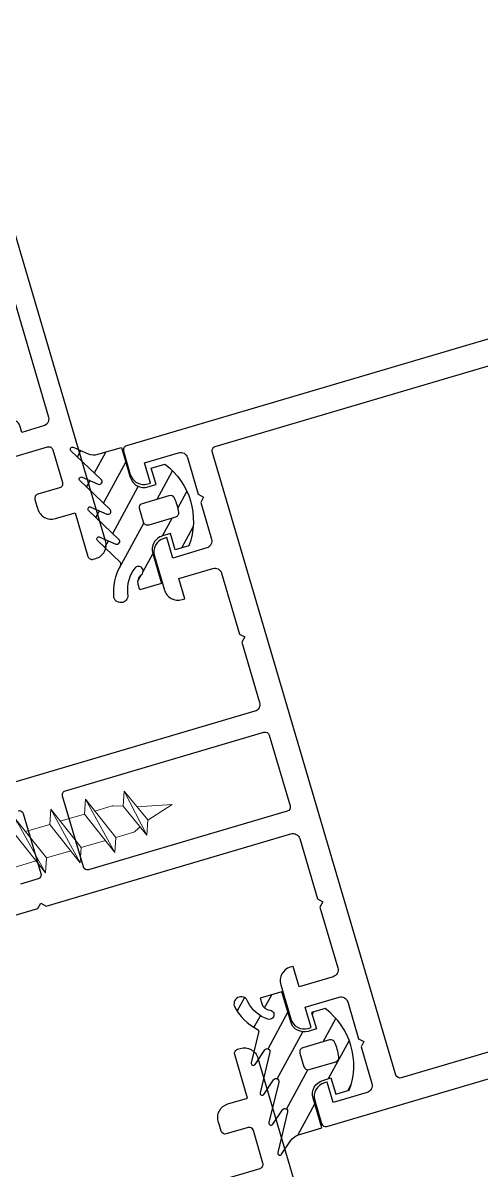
# Model space of a CAD drawing. Header units: millimetres. Extents: x 62878 to 70819, y -67946 to -61850.
# Drawn here: x 64366.95 to 64370.18, y -66255.26 to -66247.17 of the extents above; entities that cross this region are included whole.
import ezdxf

# ---------------------------------------------------------------- set-up
doc = ezdxf.new("R2010")
doc.units = ezdxf.units.MM
doc.layers.add('DOGRAMA', color=171, linetype='Continuous', lineweight=0)
pattern_1 = [(61.42665841833924, (64407.10386837934, -66355.78422758801), (0.1394151397588898, -0.07592747398675415), [])]

# ---------------------------------------------------------------- blocks, each defined once
blk = doc.blocks.new('a2we')
at = {"lineweight": 5, "ltscale": 0.5}
for p, q in [((-196.0144480926461, -415.2868589025547), (-196.5925912144022, -417.2488821181558)), ((-196.0144480926461, -415.2868589025547), (-195.4639709594615, -417.7110762494052)), ((-197.5747968978259, -417.6063757508618), (-196.5747276986959, -417.2423803302317)), ((-194.1582851917165, -418.2620245979042), (-197.5747968978259, -417.6063757508618)), ((-195.1583543907882, -418.6260200186506), (-197.5747968978259, -417.6063757508618)), ((-196.8896500078097, -417.895480952812), (-197.0961171580722, -418.3448917148726)), ((-196.5747276986959, -417.2423803302317), (-194.1582851917165, -418.2620245979042)), ((-197.1143788935161, -419.7428166739272), (-197.1143788935161, -418.4283854465556)), ((-194.1582851917165, -418.2620245979042), (-195.1583543907882, -418.6260200186506)), ((-195.1583543907882, -418.6260200186506), (-194.9264251741961, -419.2953524503964)), ((-194.9154016761394, -420.634479622855), (-194.9154016761394, -419.3608343693425)), ((-198.1144480926461, -420.1068120946153), (-197.1143788935161, -419.7428166739268)), ((-194.9154016761721, -421.4039929561312), (-198.1144480926461, -420.1068120946153)), ((-193.9153324771005, -421.0399975355008), (-198.1144480926461, -420.1068120946153)), ((-197.1143788935161, -419.7428166739268), (-193.9153324771005, -421.0399975355008)), ((-197.1143788935161, -419.7428166739268), (-193.9153324771005, -421.0399975355008)), ((-197.1143788935161, -422.2969096404012), (-197.1143788935162, -420.512330007273)), ((-193.9153324771005, -421.0399975355008), (-194.9154016761721, -421.4039929561312)), ((-194.9154016761721, -423.1885725893157), (-194.9154016761721, -421.4039929561312)), ((-198.1144480926461, -422.6609050610894), (-197.1143788935161, -422.2969096404012)), ((-194.9154016761721, -423.9580859226053), (-198.1144480926461, -422.6609050610894)), ((-193.9153324771005, -423.594090501975), (-198.1144480926461, -422.6609050610894)), ((-197.1143788935161, -422.2969096404012), (-193.9153324771005, -423.594090501975)), ((-197.1143788935161, -422.2969096404012), (-193.9153324771005, -423.594090501975)), ((-197.1143788935161, -424.8510026068752), (-197.1143788935162, -423.0664229737469)), ((-193.9153324771005, -423.594090501975), (-194.9154016761721, -423.9580859226053)), ((-194.9154016761721, -425.7426655557898), (-194.9154016761721, -423.9580859226053)), ((-198.1144480926461, -425.2149980275636), (-197.1143788935161, -424.8510026068752)), ((-197.1143788935161, -424.8510026068752), (-193.9153324771005, -426.1481834684492)), ((-197.1143788935161, -424.8510026068752), (-193.9153324771005, -426.1481834684492)), ((-194.9154016761721, -426.5121788890793), (-198.1144480926461, -425.2149980275636)), ((-193.9153324771005, -426.1481834684492), (-198.1144480926461, -425.2149980275636)), ((-197.1143788935161, -427.3050955733496), (-197.1143788935162, -425.6205159402211)), ((-193.9153324771005, -426.1481834684492), (-194.9154016761721, -426.5121788890793)), ((-194.9154016761721, -428.1967585222638), (-194.9154016761721, -426.5121788890793)), ((-198.1144480926461, -427.669090994038), (-197.1143788935161, -427.3050955733496)), ((-197.1143788935161, -427.3050955733496), (-193.9153324771005, -428.6022764349236)), ((-197.1143788935161, -427.3050955733496), (-193.9153324771005, -428.6022764349236)), ((-194.9154016761721, -428.9662718555534), (-198.1144480926461, -427.669090994038)), ((-193.9153324771005, -428.6022764349236), (-198.1144480926461, -427.669090994038)), ((-197.1143788935161, -429.5591885398237), (-197.1143788935161, -428.0237477951896)), ((-193.9153324771005, -428.6022764349236), (-194.9154016761721, -428.9662718555534)), ((-194.9154016761721, -430.450851488738), (-194.9154016761721, -428.9662718555534)), ((-198.1144480926461, -429.9231839605702), (-197.1143788935161, -429.5591885398237)), ((-194.9154016761721, -431.2203648220857), (-198.1144480926461, -429.9231839605702)), ((-193.9153324771005, -430.8563694013976), (-198.1144480926461, -429.9231839605702)), ((-197.1143788935161, -429.5591885398237), (-193.9153324771005, -430.8563694013976)), ((-197.1143788935161, -429.5591885398237), (-193.9153324771005, -430.8563694013976)), ((-197.1143788935161, -431.8132815063559), (-197.1143788935161, -430.2778407616635)), ((-193.9153324771005, -430.8563694013976), (-194.9154016761721, -431.2203648220857)), ((-194.9154016761721, -432.7049444552304), (-194.9154016761721, -431.2203648220857)), ((-198.1144480926461, -432.177276926986), (-197.1143788935161, -431.8132815063559)), ((-194.9154016761721, -433.4744577885599), (-198.1144480926461, -432.177276926986)), ((-193.9153324771005, -433.1104623678716), (-198.1144480926461, -432.177276926986)), ((-197.1143788935161, -431.8132815063559), (-193.9153324771005, -433.1104623678716)), ((-197.1143788935161, -431.8132815063559), (-193.9153324771005, -433.1104623678716)), ((-197.1143788935161, -434.0673744728301), (-197.1143788935161, -432.5319337281958)), ((-193.9153324771005, -433.1104623678716), (-194.9154016761721, -433.4744577885599)), ((-198.1144480926461, -434.4313698935184), (-197.1143788935161, -434.0673744728301)), ((-197.1143788935161, -434.0673744728301), (-193.9153324771005, -435.364555334404)), ((-197.1143788935161, -434.0673744728301), (-193.9153324771005, -435.364555334404)), ((-194.9154016761721, -434.9590374217446), (-194.9154016761721, -433.4744577885599)), ((-194.9154016761721, -435.7285507550341), (-198.1144480926461, -434.4313698935184)), ((-193.9153324771005, -435.364555334404), (-198.1144480926461, -434.4313698935184)), ((-197.1143788935161, -436.3642339800811), (-197.1143788935161, -434.7860266946118)), ((-193.9153324771005, -435.364555334404), (-194.9154016761721, -435.7285507550341)), ((-198.1144480926461, -436.7282294008277), (-197.1143788935161, -436.3642339800811)), ((-197.1143788935161, -436.3642339800811), (-193.9153324771005, -437.6614148416551)), ((-197.1143788935161, -436.3642339800811), (-193.9153324771005, -437.6614148416551)), ((-194.9154016761721, -437.2558969289955), (-194.9154016761721, -435.7285507550341)), ((-194.9154016761721, -438.0254102623434), (-198.1144480926461, -436.7282294008277)), ((-193.9153324771005, -437.6614148416551), (-198.1144480926461, -436.7282294008277)), ((-197.1143788935161, -438.6610934873901), (-197.1143788935161, -437.1337473134849)), ((-193.9153324771005, -437.6614148416551), (-194.9154016761721, -438.0254102623434)), ((-194.9154016761721, -439.5527564362646), (-194.9154016761721, -438.0254102623434)), ((-198.1144480926461, -439.0250889080787), (-197.1143788935161, -438.6610934873901)), ((-197.1143788935161, -438.6610934873901), (-193.9153324771005, -439.9582743489061)), ((-197.1143788935161, -438.6610934873901), (-193.9153324771005, -439.9582743489061)), ((-194.9154016761721, -440.3222697695944), (-198.1144480926461, -439.0250889080787)), ((-193.9153324771005, -439.9582743489061), (-198.1144480926461, -439.0250889080787)), ((-197.1143788935161, -440.9579529946993), (-197.1143788935161, -439.430606820736)), ((-193.9153324771005, -439.9582743489061), (-194.9154016761721, -440.3222697695944)), ((-194.9154016761721, -441.849615943574), (-194.9154016761721, -440.3222697695944)), ((-198.1144480926461, -441.3219484153295), (-197.1143788935161, -440.9579529946993)), ((-194.9154016761721, -442.6191292769035), (-198.1144480926461, -441.3219484153295)), ((-193.9153324771005, -442.2551338562151), (-198.1144480926461, -441.3219484153295)), ((-197.1143788935161, -440.9579529946993), (-193.9153324771005, -442.2551338562151)), ((-197.1143788935161, -443.2537258831643), (-197.1143788935161, -441.7274663280053)), ((-193.9153324771005, -442.2551338562151), (-194.9154016761721, -442.6191292769035)), ((-194.9154016761721, -444.1453888320787), (-194.9154016761721, -442.6191292769035)), ((-198.1144480926461, -443.6177213039109), (-197.1143788935161, -443.2537258831643)), ((-194.9154016761721, -444.9149021654266), (-198.1144480926461, -443.6177213039109)), ((-193.9153324771005, -444.5509067447383), (-198.1144480926461, -443.6177213039109)), ((-197.1143788935161, -443.2537258831643), (-193.9153324771005, -444.5509067447383)), ((-197.1143788935161, -445.5538642814245), (-197.1143788935161, -444.0232392165685)), ((-193.9153324771005, -444.5509067447383), (-194.9154016761721, -444.9149021654266)), ((-194.9154016761721, -446.4455272302989), (-194.9154016761721, -444.9149021654266)), ((-198.1144480926461, -445.9178597020545), (-197.1143788935161, -445.5538642814245)), ((-193.9153324771005, -446.8510451429402), (-198.1144480926461, -445.9178597020545)), ((-194.9154016761721, -447.2150405636282), (-198.1144480926461, -445.9178597020545)), ((-197.1143788935161, -445.5538642814245), (-193.9153324771005, -446.8510451429402)), ((-197.1143788935161, -445.5538642814245), (-193.9153324771005, -446.8510451429402)), ((-197.1143788935161, -447.8540026795677), (-197.1143788935161, -446.3233776147298)), ((-193.9153324771005, -446.8510451429402), (-194.9154016761721, -447.2150405636282)), ((-194.9154016761721, -448.7456656284821), (-194.9154016761721, -447.2150405636282)), ((-197.1143788935161, -447.8540026795677), (-198.1144480926461, -448.2179981003141)), ((-194.9154016761721, -449.5151789618299), (-198.1144480926461, -448.2179981003141)), ((-198.1144480926461, -448.2179981003141), (-193.9153324771005, -449.1511835411412)), ((-193.9153324771005, -449.1511835411412), (-197.1143788935161, -447.8540026795677)), ((-197.1143788935161, -450.1541410778275), (-197.1143788935161, -448.6235160129718)), ((-193.9153324770423, -449.1511835411412), (-194.9154016761721, -449.5151789618299)), ((-198.1144480926461, -450.5181364984577), (-197.1143788935161, -450.1541410778275)), ((-197.1143788935161, -450.1541410778275), (-193.9153324770423, -451.4513219393434)), ((-194.9154016761723, -451.0458040266858), (-194.9154016761721, -449.5151789618299)), ((-194.9154016761721, -451.8153173600317), (-198.1144480926461, -450.5181364984577)), ((-193.9153324770423, -451.4513219393434), (-198.1144480926461, -450.5181364984577)), ((-197.1143788935161, -453.2868589025547), (-197.1143788935162, -450.9236544111328)), ((-193.9153324770423, -451.4513219393434), (-194.9154016761721, -451.8153173600317)), ((-194.9154016761721, -453.2868589025547), (-194.9154016761721, -451.8153173600317)), ((-192.7980524524961, -453.2868589025547), (-199.230843732796, -453.2868589025547)), ((-199.230843732796, -454.5827171301502), (-199.230843732796, -453.2868589025547)), ((-192.7980524524961, -454.5827171301502), (-192.7980524524961, -453.2868589025547))]:
    blk.add_line(p, q, dxfattribs=at)
blk.add_lwpolyline([(-196.4690204826777, -455.6637351848848), (-196.1125089353335, -455.3998333582319), (-195.9163872499585, -455.3998333582319), (-195.5598757026143, -455.6637351848848)], dxfattribs=at)
for centre, radius, start, end in [((-196.9143788935627, -418.4283854465556), 0.2, 155.3251238657465, 180), ((-195.115401676151, -419.3608343693425), 0.2, 0, 19.11162363728389), ((-195.6603624057317, -449.5292358589606), 6.187568978619671, 234.757305859688, 262.4904896380407), ((-196.3685337795604, -449.5292358589606), 6.187568978619673, 277.5095103619591, 305.2426941403116)]:
    blk.add_arc(centre, radius, start, end, dxfattribs=at)

msp = doc.modelspace()

# ---------------------------------------------------------------- hatches: boundary and pattern name
at = {"layer": 'DOGRAMA', "lineweight": -2}
h = msp.add_hatch(dxfattribs=at)
h.set_pattern_fill('ANSI31', color=256, scale=0.05, angle=433.5057849383392, style=0)
h.set_pattern_definition(pattern_1)
edge = h.paths.add_edge_path()
edge.add_arc((64367.45345470169, -66250.11709675501), 0.09999999995601547, 246.4266584330686, 286.4266584358603)
edge.add_line((64367.48173347902, -66250.21301500533), (64367.647746851, -66250.16407066827))
edge.add_line((64367.647746851, -66250.16407066827), (64367.7099601611, -66250.37509081907))
edge.add_arc((64367.80587841145, -66250.34681204175), 0.09999999999111438, 196.4266584207896, 286.4266584247883)
edge.add_line((64367.83415718878, -66250.44273029211), (64367.89170813899, -66250.42576302575))
edge.add_line((64367.89170813899, -66250.42576302575), (64367.85777360624, -66250.3106611253))
edge.add_line((64367.85777360624, -66250.3106611253), (64367.95369185661, -66250.28238234798))
edge.add_arc((64367.6548551871, -66250.68325220834), 0.4999999999846333, -20.443239227014487, 53.296556064956405, ccw=False)
edge.add_line((64368.12336452051, -66250.85789185017), (64368.02744627015, -66250.8861706275))
edge.add_line((64368.02744627015, -66250.8861706275), (64367.99351173735, -66250.77106872704))
edge.add_line((64367.99351173735, -66250.77106872704), (64367.93596078712, -66250.78803599344))
edge.add_arc((64367.96423956445, -66250.8839542438), 0.1000000000071299, 106.4266584224305, 196.4266584196107)
edge.add_line((64367.86832131408, -66250.91223302112), (64367.93053462415, -66251.1232531719))
edge.add_line((64367.93053462415, -66251.1232531719), (64367.77756898934, -66251.16835075353))
edge.add_line((64367.77756898934, -66251.16835075353), (64367.76640469931, -66251.13048280914))
edge.add_arc((64367.82875156205, -66251.11210160387), 0.06500000000392263, 128.0173229218414, 196.4266584316422, ccw=False)
edge.add_arc((64367.76858467136, -66251.03513946939), 0.03268943072229712, 308.0173229048636, 501.8569375391435)
edge.add_arc((64367.93187330122, -66251.16674934248), 0.2424115900622707, 141.2291917759814, 186.7359641823727)
edge.add_arc((64367.64279189166, -66251.20805680059), 0.05002797726186098, -162.60118294275355, 14.912053368089573, ccw=False)
edge.add_arc((64367.96438649109, -66251.180425537), 0.3717812401266823, 149.9266374984956, 186.5781579885364, ccw=False)
edge.add_arc((64367.62410374089, -66250.98664394913), 0.0199999999898547, 338.0409955605944, 406.4266584384582)
edge.add_line((64367.63788939146, -66250.97215409618), (64367.47847323897, -66250.8204855194))
edge.add_arc((64367.48881247688, -66250.80961812972), 0.01499999997941484, 66.4266583726062, 226.426658396579, ccw=False)
edge.add_line((64367.49481131629, -66250.79586989617), (64367.60766013552, -66250.84510981779))
edge.add_arc((64367.61565858805, -66250.82677883972), 0.01999999999619846, 246.4266584211192, 406.4266584535596)
edge.add_line((64367.62944423861, -66250.81228898677), (64367.41625992882, -66250.60946536863))
edge.add_arc((64367.42659916677, -66250.59859797891), 0.01500000002056111, 66.42665839159213, 226.4266583926648, ccw=False)
edge.add_line((64367.43259800618, -66250.58484974534), (64367.54544682543, -66250.634089667))
edge.add_arc((64367.55344527793, -66250.61575868892), 0.01999999999789672, 246.4266585142098, 406.4266584837623)
edge.add_line((64367.56723092848, -66250.60126883596), (64367.35404661878, -66250.39844521781))
edge.add_arc((64367.36438585672, -66250.38757782812), 0.01499999998944522, 66.42665839483561, 226.4266583563086, ccw=False)
edge.add_line((64367.37038469612, -66250.37382959457), (64367.48323351535, -66250.42306951618))
edge.add_arc((64367.49123196786, -66250.40473853811), 0.01999999999037882, 246.4266584593285, 406.4266584550275)
edge.add_line((64367.50501761841, -66250.39024868517), (64367.29183330867, -66250.18742506702))
edge.add_arc((64367.3021725466, -66250.17655767732), 0.01499999999998798, 66.42665844253781, 226.4266583946219, ccw=False)
edge.add_line((64367.308171386, -66250.16280944375), (64367.41346243907, -66250.20875164535))
edge = h.paths.add_edge_path(flags=16)
edge.add_line((64368.02912032323, -66250.65631509853), (64367.84053923449, -66250.71191288717))
edge.add_arc((64367.83205560132, -66250.68313741211), 0.02999999994649625, 196.4266584192816, 286.4266584059527, ccw=False)
edge.add_line((64367.80328012626, -66250.69162104529), (64367.77500134896, -66250.59570279492))
edge.add_arc((64367.80377682408, -66250.5872191617), 0.03000000000975191, 106.426658462348, 196.4266584717473, ccw=False)
edge.add_line((64367.79529319086, -66250.55844368659), (64367.98387427952, -66250.50284589794))
edge.add_arc((64367.99235791271, -66250.53162137304), 0.02999999999248517, 24.19309258406861, 106.4266584090326, ccw=False)
edge.add_arc((64367.65485518695, -66250.6832522084), 0.4000000001584867, 8.660224253354784, 24.19309258946498, ccw=False)
edge.add_arc((64368.02063669005, -66250.62753962346), 0.0299999999809151, -73.57334157524889, 8.66022427212539, ccw=False)
h = msp.add_hatch(dxfattribs=at)
h.set_pattern_fill('ANSI31', color=256, scale=0.05, angle=433.5057849383392, style=0)
h.set_pattern_definition(pattern_1)
edge = h.paths.add_edge_path()
edge.add_arc((64368.92395112215, -66255.10484577403), 0.09999999999000783, 106.42665841679101, 146.4266584195173, ccw=False)
edge.add_line((64368.89567234484, -66255.00892752367), (64369.0616857168, -66254.9599831866))
edge.add_line((64369.0616857168, -66254.9599831866), (64368.99947240672, -66254.7489630358))
edge.add_arc((64369.09539065709, -66254.72068425849), 0.09999999999809335, 106.42665841843191, 196.4266584196107, ccw=False)
edge.add_line((64369.06711187977, -66254.62476600811), (64369.12466282998, -66254.60779874174))
edge.add_line((64369.12466282998, -66254.60779874174), (64369.15859736276, -66254.72290064213))
edge.add_line((64369.15859736276, -66254.72290064213), (64369.25451561309, -66254.69462186484))
edge.add_arc((64368.7860062797, -66254.51998222298), 0.4999999999759027, 339.5567607686955, 413.2965560602893)
edge.add_line((64369.08484294924, -66254.11911236265), (64368.98892469888, -66254.14739113995))
edge.add_line((64368.98892469888, -66254.14739113995), (64369.02285923167, -66254.26249304043))
edge.add_line((64369.02285923167, -66254.26249304043), (64368.96530828147, -66254.27946030682))
edge.add_arc((64368.93702950413, -66254.18354205645), 0.100000000011245, 196.4266584252503, 286.4266584304278, ccw=False)
edge.add_line((64368.84111125375, -66254.21182083378), (64368.77889794367, -66254.00080068296))
edge.add_line((64368.77889794367, -66254.00080068296), (64368.62593230879, -66254.04589826458))
edge.add_line((64368.62593230879, -66254.04589826458), (64368.63709659884, -66254.08376620899))
edge.add_arc((64368.69944346158, -66254.06538500372), 0.0650000000109016, 196.4266584298285, 264.8359939439283)
edge.add_arc((64368.69065073533, -66254.16267792661), 0.03268943072999846, -109.00362070820017, 84.83599391805882, ccw=False)
edge.add_arc((64368.75642627076, -66253.9635349773), 0.2424115900318128, 206.1173526277529, 251.6241250358131, ccw=False)
edge.add_arc((64368.49117103016, -66254.0856579677), 0.05002797727568863, 17.94126349238714, 195.45449978472)
edge.add_arc((64368.77632016984, -66253.934408038), 0.3717812401249673, 206.2751588480243, 242.9266793372421)
edge.add_arc((64368.59558611712, -66254.28179666202), 0.02000000002683391, -13.573341500306526, 54.81232139104151, ccw=False)
edge.add_line((64368.61502752318, -66254.28649045913), (64368.56338675899, -66254.50038318534))
edge.add_arc((64368.57796781351, -66254.50390353317), 0.01499999999443099, 166.4266584649874, 326.4266584234005)
edge.add_line((64368.59046549297, -66254.51219859242), (64368.65855334137, -66254.409614623))
edge.add_arc((64368.67521691399, -66254.420674702), 0.0200000000024329, -13.57334159602982, 146.4266584079292, ccw=False)
edge.add_line((64368.69465832003, -66254.42536849914), (64368.62560006908, -66254.71140333611))
edge.add_arc((64368.6401811236, -66254.71492368395), 0.01499999998735825, 166.4266584584649, 326.4266584080313)
edge.add_line((64368.65267880305, -66254.7232187432), (64368.72076665148, -66254.62063477378))
edge.add_arc((64368.73743022409, -66254.63169485278), 0.01999999999637073, -13.573341600921708, 146.4266583964024, ccw=False)
edge.add_line((64368.75687163012, -66254.63638864992), (64368.68781337915, -66254.92242348695))
edge.add_arc((64368.70239443367, -66254.92594383478), 0.01499999998735825, 166.4266584584649, 326.4266584543428)
edge.add_line((64368.71489211312, -66254.93423889401), (64368.78297996153, -66254.8316549246))
edge.add_arc((64368.79964353417, -66254.84271500362), 0.02000000002866669, -13.573341545722087, 146.4266584077761, ccw=False)
edge.add_line((64368.81908494022, -66254.84740880074), (64368.75002668924, -66255.13344363774))
edge.add_arc((64368.76460774378, -66255.13696398558), 0.01500000001906441, 166.4266584305232, 326.4266584848771)
edge.add_line((64368.77710542327, -66255.14525904483), (64368.84063325905, -66255.04954537902))
edge = h.paths.add_edge_path(flags=16)
edge.add_line((64369.11502537215, -66254.33957591264), (64368.92644428345, -66254.3951737013))
edge.add_arc((64368.93492791666, -66254.42394917637), 0.0299999999727995, 106.4266584780666, 196.4266584913954)
edge.add_line((64368.90615244159, -66254.4324328096), (64368.93443121886, -66254.52835105995))
edge.add_arc((64368.96320669399, -66254.51986742674), 0.03000000002657371, 196.4266584333006, 286.4266584333006)
edge.add_line((64368.9716903272, -66254.54864290188), (64369.16027141586, -66254.49304511321))
edge.add_arc((64369.15178778267, -66254.46426963813), 0.02999999996456929, 286.4266584247511, 368.6602242742178)
edge.add_arc((64368.78600627968, -66254.51998222308), 0.400000000047006, 8.660224255708796, 24.193092592069)
edge.add_arc((64369.12350900533, -66254.36835138773), 0.02999999997628052, 24.19309256441232, 106.426658403563)

# ---------------------------------------------------------------- linework, layer by layer
at = {"layer": 'DOGRAMA', "lineweight": -2, "ltscale": 0.5}
for points in [[(64377.7921474359, -66247.17328169906), (64367.6823638472, -66250.15386482816, 0.4142135623732619), (64367.66207200527, -66250.19112393646), (64367.71014592674, -66250.35418496208, 0.4142135623730951), (64367.83434295443, -66250.42182443514), (64367.85352660449, -66250.41616867966), (64367.81110843853, -66250.27229130409), (64368.05090406442, -66250.20159436084, -0.4142135623730951), (64368.11300257827, -66250.23541409736), (64368.18935527703, -66250.49439337336), (64368.22661438531, -66250.51468521525), (64368.2063225434, -66250.55194432357), (64368.28267524218, -66250.81092359957, -0.4142135623730951), (64368.24885550562, -66250.87302211339), (64368.00905987972, -66250.94371905668), (64367.96664171377, -66250.79984168112), (64367.94745806367, -66250.80549743658, 0.4142135623728953), (64367.87981859064, -66250.92969446428), (64367.95051553391, -66251.16949009021, 0.4142135623729619), (64368.07471256159, -66251.23712956325), (64368.09389621166, -66251.23147380777), (64368.05147804568, -66251.08759643225), (64368.29127367162, -66251.01689948895, -0.4142135623731395), (64368.35337218544, -66251.05071922547), (64368.47973845505, -66251.47933858723), (64368.51699756338, -66251.49963042914), (64368.49670572145, -66251.53688953746), (64368.62202056997, -66251.96194260396, -0.4142135623730951), (64368.5882008334, -66252.02404111781), (64366.86167232678, -66252.53305910948)], [(64366.50322472435, -66248.4291235032, -0.2621398995659221), (64366.75646461156, -66248.67534847536), (64367.13257234991, -66249.95106120523, -0.4142135623730951), (64367.09875261336, -66250.01315971908), (64366.94528341277, -66250.05840576277), (64366.93114402412, -66250.01044663762, 0.4142135623730951), (64366.86904551028, -66249.97662690106), (64366.84986186021, -66249.98228265655, 0.4142135623730951), (64366.82957001827, -66250.01954176484), (64366.84936516237, -66250.0866845401), (64364.23079692732, -66250.85869516082), (64363.74157407982, -66249.19930942949), (64366.36014231478, -66248.42729880873), (64366.37993745898, -66248.49444158401, 0.4142135623730951), (64366.41719656725, -66248.51473342594), (64366.43638021727, -66248.50907767047, 0.3618128521052944), (64366.47196785687, -66248.4559010107)], [(64366.23953922585, -66250.4228576014), (64367.12678304173, -66250.16127891124, -0.4142135623730951), (64367.16404215006, -66250.18157075312), (64367.23191121563, -66250.41177455404, -0.4142135623730951), (64367.21161937368, -66250.44903366233), (64367.0581501731, -66250.49427970602, 0.4142135623730951), (64367.03785833118, -66250.53153881438), (64367.05199771986, -66250.57949793951), (64367.05765347536, -66250.5986815896, 0.4142135623730951), (64367.18185050302, -66250.66632106264), (64367.32093196604, -66250.62531683553), (64367.41142405345, -66250.93225523672, 0.4142135623730951), (64367.44868316176, -66250.95254707865), (64367.46786681178, -66250.94689132315, 0.4142135623730951), (64367.53550628488, -66250.82269429548), (64366.89075016208, -66248.63575818711, 0.4142135623730951)], [(64366.23373341931, -66253.65648811411), (64367.05863037244, -66253.41329062918), (64367.07892221438, -66253.37603152088), (64367.11618132265, -66253.39632336279), (64368.84270982924, -66252.8873053711, -0.4142135623730951), (64368.9048083431, -66252.92112510763), (64369.03012319165, -66253.34617817412), (64369.06738229995, -66253.36647001603), (64369.04709045801, -66253.40372912433), (64369.17345672763, -66253.8323484861, -0.4142135623730951), (64369.13963699105, -66253.89444699996), (64368.89984136518, -66253.96514394326), (64368.85742319922, -66253.82126656771), (64368.83823954914, -66253.82692232315, 0.4142135623729619), (64368.7706000761, -66253.95111935084), (64368.84129701937, -66254.19091497676, 0.4142135623728953), (64368.96549404705, -66254.25855444981), (64368.98467769712, -66254.25289869437), (64368.94225953114, -66254.10902131879), (64369.18205515706, -66254.03832437548, -0.4142135623730951), (64369.24415367092, -66254.07214411204), (64369.32050636967, -66254.33112338802), (64369.35776547796, -66254.35141522996), (64369.33747363605, -66254.38867433825), (64369.41382633481, -66254.64765361427, -0.4142135623730951), (64369.38000659827, -66254.70975212808), (64369.14021097235, -66254.78044907138), (64369.09779280635, -66254.63657169581), (64369.07860915634, -66254.6422274513, 0.4142135623728953), (64369.01096968326, -66254.76642447898), (64369.0590436047, -66254.92948550462, 0.4142135623729288), (64369.096302713, -66254.94977734648), (64379.20608630169, -66251.9691942174, 0.4142135623729288)], [(64366.91822988143, -66252.72489561023, -0.4142135623729288), (64366.95548898976, -66252.74518745215), (64367.07991560993, -66253.16722775376, -0.4142135623725959), (64367.059623768, -66253.20448686206), (64366.93561171256, -66253.2410483015, 0.1989123673796753)], [(64367.73831442362, -66255.5065248709), (64368.62555823951, -66255.2449461807, 0.4142135623730951), (64368.64585008148, -66255.20768707241), (64368.57798101589, -66254.97748327153, 0.4142135623730951), (64368.54072190759, -66254.9571914296), (64368.38725270696, -66255.00243747332, -0.4142135623730951), (64368.34999359873, -66254.98214563138), (64368.33585421, -66254.9341865062), (64368.33019845456, -66254.91500285616, -0.4142135623730951), (64368.39783792759, -66254.79080582845), (64368.53691939063, -66254.74980160133), (64368.44642730324, -66254.44286320017, -0.4142135623730951), (64368.46671914515, -66254.40560409185), (64368.48590279526, -66254.3999483364, -0.4142135623730951), (64368.61009982292, -66254.46758780947), (64369.25485594568, -66256.65452391785, -0.4142135623730951)]]:
    msp.add_lwpolyline(points, format="xyb", dxfattribs=at)
msp.add_lwpolyline([(64375.54101122627, -66248.02462520527), (64375.87672510255, -66247.92564948466), (64377.67039638443, -66247.39683634887, -0.4142135623730953), (64377.70765549274, -66247.41712819076), (64379.00282349379, -66251.81018405758, -0.4142135623730951), (64378.98253165189, -66251.84744316593), (64377.18886037001, -66252.37625630172), (64376.85314649372, -66252.47523202233), (64369.62091041603, -66254.60745183197, -0.4142135623730951), (64369.58365130773, -66254.58715999003), (64368.28848330666, -66250.1941041232, -0.4142135623722071), (64368.30877514858, -66250.1568450149)], format="xyb", close=True, dxfattribs=at)
at = {"layer": 'DOGRAMA', "lineweight": -2}
for points in [[(64367.41346243907, -66250.20875164535, 0.176326980708443), (64367.48173347902, -66250.21301500533), (64367.647746851, -66250.16407066827), (64367.7099601611, -66250.37509081907, 0.4142135623726288), (64367.83415718878, -66250.44273029211), (64367.89170813899, -66250.42576302575), (64367.85777360624, -66250.3106611253), (64367.95369185661, -66250.28238234798, -0.3333333333332321), (64368.12336452051, -66250.85789185017), (64368.02744627015, -66250.8861706275), (64367.99351173735, -66250.77106872704), (64367.93596078712, -66250.78803599344, 0.4142135623730951), (64367.86832131408, -66250.91223302112), (64367.93053462415, -66251.1232531719), (64367.77756898934, -66251.16835075353), (64367.76640469931, -66251.13048280914, -0.3076847592325163), (64367.7887180818, -66251.06089300633, 1.128701775594264), (64367.74287538057, -66251.01494958956, 0.2012120834862478), (64367.69113502494, -66251.19518279679, -0.9785310008383128), (64367.59505286934, -66251.22301622092, -0.1612998685773607), (64367.6426527739, -66250.99412281094, 0.3075716929248266), (64367.63788939146, -66250.97215409618), (64367.47847323897, -66250.8204855194, -0.8390996311771568), (64367.49481131629, -66250.79586989617), (64367.60766013552, -66250.84510981779, 0.8390996311749109), (64367.62944423861, -66250.81228898677), (64367.41625992882, -66250.60946536863, -0.8390996311813727), (64367.43259800618, -66250.58484974534), (64367.54544682543, -66250.634089667, 0.8390996311751685), (64367.56723092848, -66250.60126883596), (64367.35404661878, -66250.39844521781, -0.8390996311750223), (64367.37038469612, -66250.37382959457), (64367.48323351535, -66250.42306951618, 0.8390996311790603), (64367.50501761841, -66250.39024868517), (64367.29183330867, -66250.18742506702, -0.8390996311813727), (64367.308171386, -66250.16280944375)], [(64368.02912032323, -66250.65631509853), (64367.84053923449, -66250.71191288717, -0.414213562374205), (64367.80328012626, -66250.69162104529), (64367.77500134896, -66250.59570279492, -0.4142135623730951), (64367.79529319086, -66250.55844368659), (64367.98387427952, -66250.50284589794, -0.3750467088372598), (64368.01972299856, -66250.519326981, -0.0678788880673013), (64368.05029464972, -66250.62302238683, -0.3750467088370437)], [(64368.84063325905, -66255.04954537902, -0.176326980708443), (64368.89567234484, -66255.00892752367), (64369.0616857168, -66254.9599831866), (64368.99947240672, -66254.7489630358, -0.4142135623726288), (64369.06711187977, -66254.62476600811), (64369.12466282998, -66254.60779874174), (64369.15859736276, -66254.72290064213), (64369.25451561309, -66254.69462186484, 0.3333333333332321), (64369.08484294924, -66254.11911236265), (64368.98892469888, -66254.14739113995), (64369.02285923167, -66254.26249304043), (64368.96530828147, -66254.27946030682, -0.4142135623730951), (64368.84111125375, -66254.21182083378), (64368.77889794367, -66254.00080068296), (64368.62593230879, -66254.04589826458), (64368.63709659884, -66254.08376620899, 0.3076847592325163), (64368.69359301081, -66254.13012117775, -1.128701775594264), (64368.68000614451, -66254.19358571798, -0.2012120834862478), (64368.53876628717, -66254.07024725649, 0.9785310008383128), (64368.44295194593, -66254.09898907517, 0.1612998685773607), (64368.60711124868, -66254.26545128519, -0.3075716929248266), (64368.61502752318, -66254.28649045913), (64368.56338675899, -66254.50038318534, 0.8390996311771568), (64368.59046549297, -66254.51219859242), (64368.65855334137, -66254.409614623, -0.8390996311749109), (64368.69465832003, -66254.42536849914), (64368.62560006908, -66254.71140333611, 0.8390996311813727), (64368.65267880305, -66254.7232187432), (64368.72076665148, -66254.62063477378, -0.8390996311751685), (64368.75687163012, -66254.63638864992), (64368.68781337915, -66254.92242348695, 0.8390996311750223), (64368.71489211312, -66254.93423889401), (64368.78297996153, -66254.8316549246, -0.8390996311790603), (64368.81908494022, -66254.84740880074), (64368.75002668924, -66255.13344363774, 0.8390996311813727), (64368.77710542327, -66255.14525904483)], [(64369.11502537215, -66254.33957591264), (64368.92644428345, -66254.3951737013, 0.414213562374205), (64368.90615244159, -66254.4324328096), (64368.93443121886, -66254.52835105995, 0.4142135623730951), (64368.9716903272, -66254.54864290188), (64369.16027141586, -66254.49304511321, 0.3750467088372598), (64369.18144574234, -66254.45975240151, 0.0678788880673013), (64369.15087409117, -66254.3560569957, 0.3750467088370437)]]:
    msp.add_lwpolyline(points, format="xyb", close=True, dxfattribs=at)
at = {"layer": 'DOGRAMA', "lineweight": -2, "ltscale": 5}
msp.add_lwpolyline([(64367.25222407185, -66252.58472471175), (64368.6526305272, -66252.17185456293, -0.4142135623730951), (64368.68988963551, -66252.19214640484), (64368.83693927756, -66252.69092130674, -0.4142135623730951), (64368.8166474356, -66252.72818041504), (64367.4162409803, -66253.14105056388, -0.4142135623730951), (64367.37898187196, -66253.12075872195), (64367.23193222992, -66252.62198382003, -0.4142135623730951)], format="xyb", close=True, dxfattribs=at)

# ---------------------------------------------------------------- block references
at = {"layer": 'DOGRAMA', "linetype": 'ByBlock', "lineweight": -2, "xscale": -0.09999999999204405, "yscale": 0.09999999999854481, "zscale": 0.1, "rotation": 286.4266584109327}
msp.add_blockref('a2we', (64402.29542240497, -66222.13563632815), dxfattribs=at)

doc.saveas('drawing.dxf')
